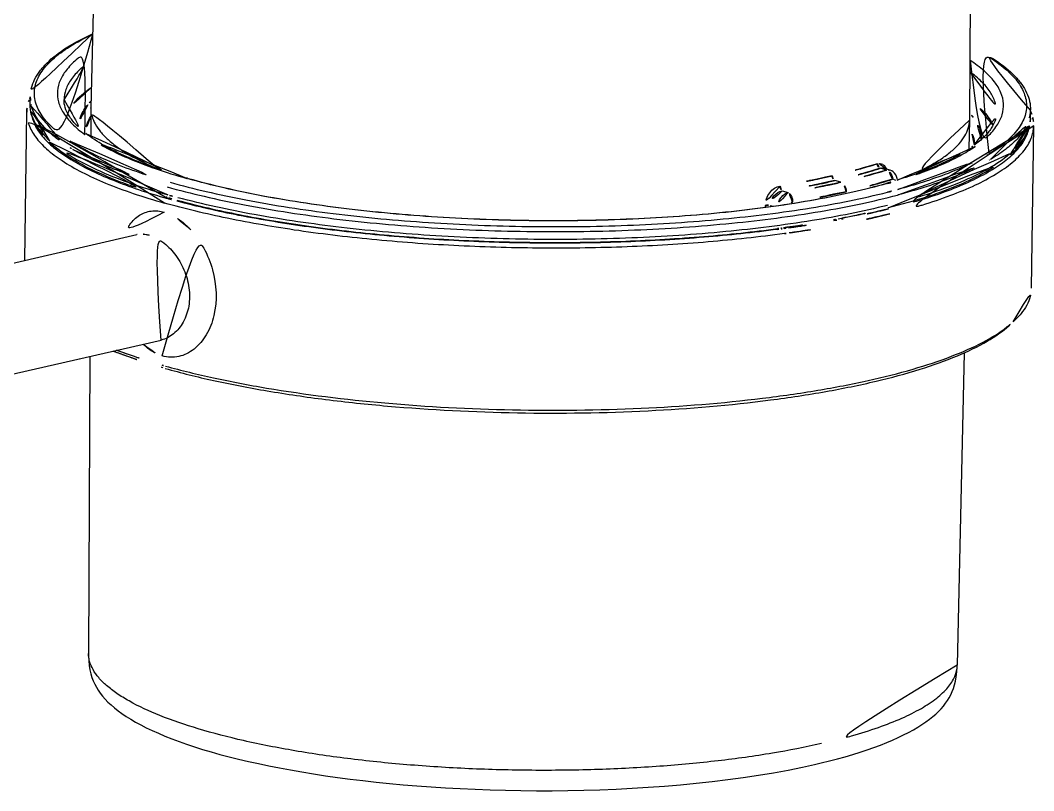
# Model space of a CAD drawing. Extents: x 16296675745 to 16296677481, y -37409619395 to -37409618123.
# Drawn here: x 16296675973.67 to 16296676011.16, y -37409618879.52 to -37409618851.03 of the extents above; entities that cross this region are included whole.
import ezdxf

# ---------------------------------------------------------------- set-up
doc = ezdxf.new("R2010")
doc.units = 0
doc.header["$LTSCALE"] = 10
doc.header["$MEASUREMENT"] = 0
doc.layers.get('0').update_dxf_attribs({"linetype": 'CONTINUOUS'})
doc.layers.add('02___PRT_ALL_AXES', color=7, linetype='CONTINUOUS')

msp = doc.modelspace()

# ---------------------------------------------------------------- linework, layer by layer
at = {"color": 7, "linetype": 'Continuous'}
for p, q in [((16296675976.743999, -37409618834.109993), (16296675976.28937, -37409618854.265663)), ((16296676008.876989, -37409618834.544128), (16296676008.78631, -37409618854.7052)), ((16296675976.28911, -37409618854.284866), (16296675976.28433, -37409618855.348457)), ((16296675976.28911, -37409618854.284866), (16296675976.28937, -37409618854.265663)), ((16296675973.83774, -37409618859.912437), (16296675973.9118, -37409618854.436462)), ((16296676008.786051, -37409618854.724411), (16296676008.76206, -37409618855.788361)), ((16296676008.78631, -37409618854.7052), (16296676008.786051, -37409618854.724411)), ((16296676011.077339, -37409618860.933289), (16296676011.1584, -37409618854.940247)), ((16296676005.70973, -37409618856.571373), (16296676005.493059, -37409618856.507317)), ((16296676005.59885, -37409618856.502792), (16296676005.596149, -37409618856.502022)), ((16296676005.83325, -37409618856.572304), (16296676005.59885, -37409618856.502792)), ((16296676004.022711, -37409618857.024544), (16296676003.808559, -37409618856.961243)), ((16296676006.117279, -37409618856.939423), (16296676006.108561, -37409618856.883209)), ((16296676001.860519, -37409618857.340553), (16296676002.0772, -37409618857.404587)), ((16296675979.15645, -37409618857.633919), (16296675979.114811, -37409618857.622147)), ((16296676006.115959, -37409618857.496529), (16296676006.140631, -37409618857.490013)), ((16296676001.22921, -37409618857.877831), (16296676001.228701, -37409618857.948189)), ((16296676001.417509, -37409618857.884781), (16296676001.41724, -37409618857.921623)), ((16296676001.417509, -37409618857.884781), (16296676001.50523, -37409618857.909218)), ((16296676003.929779, -37409618858.376404), (16296676003.986811, -37409618858.365562)), ((16296676003.986811, -37409618858.365562), (16296676004.05579, -37409618858.352333)), ((16296676001.92494, -37409618858.733856), (16296676001.91189, -37409618858.735672)), ((16296676002.16235, -37409618858.890007), (16296676002.11566, -37409618858.896606)), ((16296675973.184931, -37409618860.06218), (16296675977.98933, -37409618858.960136)), ((16296675977.99485, -37409618858.958908), (16296675977.988411, -37409618858.960358)), ((16296675972.673639, -37409618864.28334), (16296675978.883631, -37409618862.858887)), ((16296676008.59199, -37409618863.328217), (16296676008.331421, -37409618874.880074)), ((16296675976.247829, -37409618863.463493), (16296675976.198441, -37409618874.44545))]:
    msp.add_line(p, q, dxfattribs=at)
for points in [[(16296676006.108561, -37409618856.883209), (16296676006.086189, -37409618856.811272), (16296676006.053841, -37409618856.746017), (16296676006.012289, -37409618856.688713), (16296676005.964149, -37409618856.641861), (16296676005.910259, -37409618856.60498), (16296676005.85215, -37409618856.578468), (16296676005.83333, -37409618856.572327)], [(16296675976.198429, -37409618874.445923), (16296675976.198681, -37409618874.510849), (16296675976.20677, -37409618874.713158), (16296675976.225019, -37409618874.894676), (16296675976.252029, -37409618875.058052), (16296675976.2862, -37409618875.204468), (16296675976.326969, -37409618875.338692), (16296675976.37421, -37409618875.464157), (16296675976.42795, -37409618875.583069), (16296675976.488729, -37409618875.697777), (16296675976.55689, -37409618875.80938), (16296675976.633181, -37409618875.919197), (16296675976.7181, -37409618876.027809), (16296675976.81254, -37409618876.136047), (16296675976.916651, -37409618876.243767), (16296675977.03067, -37409618876.350952), (16296675977.15493, -37409618876.457687), (16296675977.28965, -37409618876.56395), (16296675977.43523, -37409618876.669853), (16296675977.59206, -37409618876.775459), (16296675977.760389, -37409618876.880737), (16296675977.94054, -37409618876.98568), (16296675978.1327, -37409618877.090179), (16296675978.33708, -37409618877.194183), (16296675978.55381, -37409618877.297546), (16296675978.78299, -37409618877.4002), (16296675979.024679, -37409618877.501968), (16296675979.27887, -37409618877.60273), (16296675979.54554, -37409618877.702332), (16296675979.824591, -37409618877.800621), (16296675980.115891, -37409618877.897453), (16296675980.419241, -37409618877.992653), (16296675980.73447, -37409618878.086067), (16296675981.061251, -37409618878.177559), (16296675981.399639, -37409618878.267036), (16296675981.749519, -37409618878.354408), (16296675982.11092, -37409618878.43959), (16296675982.483841, -37409618878.522507), (16296675982.868219, -37409618878.603058), (16296675983.26404, -37409618878.681137), (16296675983.671249, -37409618878.75666), (16296675984.089769, -37409618878.829483), (16296675984.519529, -37409618878.899513), (16296675984.960421, -37409618878.966614), (16296675985.41234, -37409618879.030647), (16296675985.875139, -37409618879.091507), (16296675986.348669, -37409618879.149063), (16296675986.832729, -37409618879.203117), (16296675987.327129, -37409618879.253571), (16296675987.831631, -37409618879.300247), (16296675988.34593, -37409618879.343002), (16296675988.86972, -37409618879.38166), (16296675989.40259, -37409618879.416054), (16296675989.944099, -37409618879.446007), (16296675990.49379, -37409618879.471367), (16296675991.051149, -37409618879.491943), (16296675991.61561, -37409618879.507584), (16296675992.18659, -37409618879.518066), (16296675992.763439, -37409618879.523277), (16296675993.34548, -37409618879.523018), (16296675993.931959, -37409618879.51712), (16296675994.52212, -37409618879.505417), (16296675995.115101, -37409618879.487747), (16296675995.710039, -37409618879.463966), (16296675996.306, -37409618879.433891), (16296675996.90201, -37409618879.397392), (16296675997.497009, -37409618879.354317), (16296675998.08993, -37409618879.304527), (16296675998.679621, -37409618879.247917), (16296675999.264891, -37409618879.184341), (16296675999.84449, -37409618879.113708), (16296676000.41713, -37409618879.035896), (16296676000.98148, -37409618878.950859), (16296676001.53615, -37409618878.858482), (16296676002.079729, -37409618878.758713), (16296676002.6108, -37409618878.651482), (16296676003.05349, -37409618878.553917)], [(16296676003.053471, -37409618878.553932), (16296676003.295771, -37409618878.497093), (16296676003.59951, -37409618878.422096), (16296676003.89612, -37409618878.344528), (16296676004.184759, -37409618878.264557), (16296676004.464849, -37409618878.182327), (16296676004.735849, -37409618878.097977), (16296676004.99729, -37409618878.011673), (16296676005.24876, -37409618877.923553), (16296676005.489889, -37409618877.833794), (16296676005.72039, -37409618877.742561), (16296676005.940029, -37409618877.650032), (16296676006.148649, -37409618877.556374), (16296676006.34614, -37409618877.461746), (16296676006.53249, -37409618877.36631), (16296676006.707689, -37409618877.270233), (16296676006.871861, -37409618877.17363), (16296676007.025141, -37409618877.076653), (16296676007.16773, -37409618876.979378), (16296676007.299879, -37409618876.881912), (16296676007.42193, -37409618876.784286), (16296676007.534121, -37409618876.686607), (16296676007.63711, -37409618876.588623), (16296676007.73138, -37409618876.490143), (16296676007.817511, -37409618876.390762), (16296676007.89596, -37409618876.290154), (16296676007.96731, -37409618876.187607), (16296676008.0319, -37409618876.082573), (16296676008.090321, -37409618875.973747), (16296676008.142771, -37409618875.860107), (16296676008.18968, -37409618875.739403), (16296676008.23102, -37409618875.609451), (16296676008.266569, -37409618875.46727), (16296676008.29583, -37409618875.308502), (16296676008.31728, -37409618875.132362), (16296676008.329741, -37409618874.936974), (16296676008.331421, -37409618874.880463)]]:
    msp.add_lwpolyline(points, dxfattribs=at)
for centre, radius, start, end in [((16296675975.29991, -37409618854.490067), 1.392614, 158.5826657, 164.9850376), ((16296675975.409479, -37409618854.532143), 1.509987, 155.4739137, 158.6146079), ((16296675975.37855, -37409618853.854507), 1.33587, 192.4117198, 196.2223534), ((16296675977.28297, -37409618852.688042), 3.763816, 227.8673215, 228.3187964), ((16296675978.994711, -37409618851.244926), 4.970886, 233.806711, 234.2989879), ((16296675979.317751, -37409618849.563316), 7.25591, 238.4687306, 239.3819589), ((16296676006.37361, -37409618852.157738), 4.349802, 305.0630161, 306.4516464), ((16296676006.10314, -37409618850.367409), 6.554178, 300.4003289, 301.357546), ((16296676006.049641, -37409618850.20723), 6.927781, 299.9752608, 300.4012099), ((16296675986.64418, -37409618832.827652), 24.998413, 254.1842408, 254.3245664), ((16296675986.551821, -37409618833.383797), 24.421551, 254.0337236, 254.1842408), ((16296676000.1991, -37409618837.601227), 20.224992, 285.8596673, 286.9781191), ((16296676000.190821, -37409618837.321259), 20.515017, 285.6713966, 286.7706949), ((16296675999.528339, -37409618832.757927), 25.406279, 284.1686624, 285.0648029), ((16296675986.229401, -37409618832.667381), 25.914275, 253.9585023, 254.1844511), ((16296675986.32349, -37409618831.975594), 26.509275, 254.1844511, 254.3872531), ((16296675986.610109, -37409618831.144852), 27.517765, 254.2841559, 254.9618139), ((16296675986.509741, -37409618831.674927), 26.945561, 254.1860422, 254.8782538), ((16296675986.68363, -37409618830.677101), 27.856782, 254.3925529, 255.0660486), ((16296675995.983391, -37409618815.930946), 43.18317, 277.8881238, 280.3718025), ((16296675996.28607, -37409618817.538399), 41.579395, 278.0247153, 280.365224), ((16296675997.01787, -37409618821.846481), 37.17808, 280.4447893, 280.7143651), ((16296675997.07073, -37409618821.898621), 37.149153, 280.3846656, 280.8450852), ((16296675997.29229, -37409618823.05957), 35.967253, 280.8464554, 281.0588108), ((16296675977.760189, -37409618860.819687), 3.013107, 42.6792707, 43.6447836), ((16296675995.320009, -37409618811.267403), 47.893637, 277.6382114, 277.7875408), ((16296675995.31691, -37409618810.966614), 48.222156, 277.5968387, 277.7419939), ((16296675995.39082, -37409618811.785431), 47.370788, 277.7875408, 277.909977), ((16296675995.391199, -37409618811.513321), 47.670426, 277.7419939, 277.8619889), ((16296675995.487671, -37409618812.210083), 46.967015, 277.8777684, 278.0817128), ((16296675995.45713, -37409618811.635139), 47.728221, 277.8052692, 278.0194601), ((16296675996.443081, -37409618818.184807), 41.10503, 277.9979314, 280.7298596), ((16296675986.22234, -37409618838.015404), 26.783666, 254.1846613, 254.463932), ((16296675986.066669, -37409618839.062576), 25.819991, 253.8707773, 254.1847665)]:
    msp.add_arc(centre, radius, start, end, dxfattribs=at)
for points, knots in [([(16296675976.342079, -37409618851.53373), (16296675976.00845, -37409618851.687363), (16296675975.41272, -37409618851.99884), (16296675974.765829, -37409618852.483704), (16296675974.39554, -37409618852.898888), (16296675974.199751, -37409618853.207382), (16296675974.07638, -37409618853.528), (16296675974.04611, -37409618853.749443), (16296675974.04464, -37409618853.858177)], [0, 0, 0, 0, 0.321421483, 0.58683402, 0.701559308, 0.80660149, 0.904835257, 1, 1, 1, 1]), ([(16296675976.34346, -37409618851.554398), (16296675976.05529, -37409618851.689484), (16296675975.53763, -37409618851.961983), (16296675974.967739, -37409618852.37265), (16296675974.62557, -37409618852.716476), (16296675974.43437, -37409618852.966316), (16296675974.29668, -37409618853.220543), (16296675974.213791, -37409618853.478668), (16296675974.18722, -37409618853.739487), (16296675974.228201, -37409618854.096657), (16296675974.39043, -37409618854.447922), (16296675974.63862, -37409618854.772217), (16296675974.98493, -37409618855.124489), (16296675975.298401, -37409618855.355728), (16296675975.52523, -37409618855.502708)], [0, 0, 0, 0, 0.173369583, 0.317999054, 0.380414141, 0.43701483, 0.488802766, 0.537140521, 0.583737039, 0.630515845, 0.731563345, 0.789181843, 0.852765043, 1, 1, 1, 1]), ([(16296676009.513769, -37409618855.964272), (16296676009.745001, -37409618855.823334), (16296676010.065331, -37409618855.600441), (16296676010.42186, -37409618855.257233), (16296676010.679291, -37409618854.9394), (16296676010.851311, -37409618854.592194), (16296676010.90197, -37409618854.235764), (16296676010.88232, -37409618853.973984), (16296676010.806179, -37409618853.713348), (16296676010.674971, -37409618853.455177), (16296676010.490061, -37409618853.199944), (16296676010.15634, -37409618852.846542), (16296676009.59622, -37409618852.420128), (16296676009.084789, -37409618852.133469), (16296676008.799641, -37409618851.990494)], [0, 0, 0, 0, 0.147244735, 0.210822056, 0.268429038, 0.36943141, 0.416184055, 0.462756938, 0.511076232, 0.562855721, 0.619455512, 0.681879837, 0.826556006, 1, 1, 1, 1]), ([(16296676011.04125, -37409618854.358589), (16296676011.042721, -37409618854.249763), (16296676011.018419, -37409618854.027367), (16296676010.90354, -37409618853.703217), (16296676010.715759, -37409618853.389259), (16296676010.356199, -37409618852.963783), (16296676009.72142, -37409618852.461273), (16296676009.13336, -37409618852.13353), (16296676008.803419, -37409618851.970833)], [0, 0, 0, 0, 0.095118773, 0.193317516, 0.298358445, 0.413085452, 0.67849927, 1, 1, 1, 1]), ([(16296675976.059349, -37409618855.256577), (16296675975.895241, -37409618855.136497), (16296675975.604589, -37409618854.895668), (16296675975.265699, -37409618854.490608), (16296675975.067659, -37409618854.070732), (16296675975.024969, -37409618853.63884), (16296675975.14393, -37409618853.213417), (16296675975.411249, -37409618852.806961), (16296675975.815929, -37409618852.417763), (16296675976.146749, -37409618852.188087), (16296675976.331381, -37409618852.074028)], [0, 0, 0, 0, 0.149674285, 0.276570838, 0.385887512, 0.486286623, 0.589026148, 0.70461115, 0.84026713, 1, 1, 1, 1]), ([(16296676008.80559, -37409618852.514542), (16296676008.98683, -37409618852.633499), (16296676009.310881, -37409618852.871933), (16296676009.7043, -37409618853.271744), (16296676009.9601, -37409618853.685059), (16296676010.0672, -37409618854.113297), (16296676010.012751, -37409618854.543587), (16296676009.803551, -37409618854.95771), (16296676009.454069, -37409618855.35321), (16296676009.157261, -37409618855.585999), (16296676008.990101, -37409618855.701538)], [0, 0, 0, 0, 0.159687479, 0.295313119, 0.410889117, 0.513637841, 0.614059909, 0.723401112, 0.850318605, 1, 1, 1, 1]), ([(16296675975.29323, -37409618853.971748), (16296675975.29496, -37409618853.84362), (16296675975.346479, -37409618853.573914), (16296675975.55617, -37409618853.191277), (16296675975.889191, -37409618852.823463), (16296675976.1677, -37409618852.605324), (16296675976.323709, -37409618852.497032)], [0, 0, 0, 0, 0.206303158, 0.432711824, 0.694255406, 1, 1, 1, 1]), ([(16296676008.797689, -37409618852.934723), (16296676008.951031, -37409618853.047287), (16296676009.22411, -37409618853.273071), (16296676009.547741, -37409618853.650169), (16296676009.74748, -37409618854.038742), (16296676009.791771, -37409618854.310066), (16296676009.790039, -37409618854.438347)], [0, 0, 0, 0, 0.305820805, 0.56738005, 0.79376135, 1, 1, 1, 1]), ([(16296675976.295851, -37409618853.521843), (16296675976.100439, -37409618853.658524), (16296675975.761431, -37409618853.933113), (16296675975.49548, -37409618854.285767), (16296675975.410009, -37409618854.461403)], [0, 0, 0, 0, 0.549735377, 1, 1, 1, 1]), ([(16296675974.044649, -37409618853.858177), (16296675974.044331, -37409618853.88179), (16296675974.04582, -37409618853.976913), (16296675974.058559, -37409618854.0718), (16296675974.0739, -37409618854.141632)], [0, 0, 0, 0, 0.248243207, 1, 1, 1, 1]), ([(16296675975.293209, -37409618853.971748), (16296675975.291901, -37409618854.069031), (16296675975.324499, -37409618854.280113), (16296675975.478571, -37409618854.593651), (16296675975.740101, -37409618854.91584), (16296675975.96694, -37409618855.114487), (16296675976.09651, -37409618855.2155)], [0, 0, 0, 0, 0.190860326, 0.410926416, 0.677713727, 1, 1, 1, 1]), ([(16296675976.28532, -37409618854.02282), (16296675976.275049, -37409618854.033707), (16296675976.235229, -37409618854.076683), (16296675976.19697, -37409618854.121094), (16296675976.169531, -37409618854.154999)], [0, 0, 0, 0, 0.255468698, 1, 1, 1, 1]), ([(16296675973.911819, -37409618854.436462), (16296675973.91217, -37409618854.410789), (16296675973.91683, -37409618854.30732), (16296675973.934731, -37409618854.204514), (16296675973.95484, -37409618854.12928)], [0, 0, 0, 0, 0.247954512, 1, 1, 1, 1]), ([(16296675974.04071, -37409618854.148163), (16296675974.03908, -37409618854.268593), (16296675974.06949, -37409618854.5159), (16296675974.21096, -37409618854.873909), (16296675974.440411, -37409618855.218513), (16296675974.63719, -37409618855.428017), (16296675974.746651, -37409618855.531143)], [0, 0, 0, 0, 0.226358384, 0.461960509, 0.717342057, 1, 1, 1, 1]), ([(16296675974.75802, -37409618855.479263), (16296675974.645281, -37409618855.377281), (16296675974.44429, -37409618855.172234), (16296675974.21105, -37409618854.836807), (16296675974.069481, -37409618854.494942), (16296675974.039209, -37409618854.260712), (16296675974.04073, -37409618854.14817)], [0, 0, 0, 0, 0.293091062, 0.551330739, 0.782997739, 1, 1, 1, 1]), ([(16296675974.095869, -37409618854.227699), (16296675974.18008, -37409618854.517433), (16296675974.472269, -37409618854.939377), (16296675975.001341, -37409618855.405647), (16296675975.33806, -37409618855.634338), (16296675975.52317, -37409618855.747932)], [0, 0, 0, 0, 0.426791088, 0.692778178, 1, 1, 1, 1]), ([(16296675976.169531, -37409618854.154999), (16296675976.06806, -37409618854.280403), (16296675975.90097, -37409618854.54071), (16296675975.83214, -37409618854.845818), (16296675975.829519, -37409618854.988953)], [0, 0, 0, 0, 0.529811318, 1, 1, 1, 1]), ([(16296675978.773331, -37409618856.530907), (16296675978.405979, -37409618856.376404), (16296675977.890779, -37409618856.131264), (16296675977.283819, -37409618855.74469), (16296675976.92728, -37409618855.463882), (16296675976.64609, -37409618855.17733), (16296675976.44175, -37409618854.885063), (16296675976.316759, -37409618854.587273), (16296675976.288691, -37409618854.38308), (16296675976.289129, -37409618854.284866)], [0, 0, 0, 0, 0.340178765, 0.485052786, 0.61355504, 0.726752619, 0.826582977, 0.916163976, 1, 1, 1, 1]), ([(16296676009.655029, -37409618854.913689), (16296676009.5732, -37409618854.737083), (16296676009.316179, -37409618854.380379), (16296676008.985609, -37409618854.098541), (16296676008.79467, -37409618853.957558)], [0, 0, 0, 0, 0.450567515, 1, 1, 1, 1]), ([(16296676011.005489, -37409618854.636459), (16296676011.011101, -37409618854.613487), (16296676011.03083, -37409618854.522087), (16296676011.040291, -37409618854.428436), (16296676011.041229, -37409618854.358589)], [0, 0, 0, 0, 0.252852126, 1, 1, 1, 1]), ([(16296676011.042931, -37409618854.392181), (16296676011.0513, -37409618854.411423), (16296676011.082541, -37409618854.487343), (16296676011.107559, -37409618854.565872), (16296676011.122049, -37409618854.625237)], [0, 0, 0, 0, 0.255581105, 1, 1, 1, 1]), ([(16296675979.00387, -37409618857.792137), (16296675978.616369, -37409618857.682381), (16296675977.88345, -37409618857.456787), (16296675976.861759, -37409618857.07766), (16296675975.98003, -37409618856.677589), (16296675975.245399, -37409618856.259979), (16296675974.662849, -37409618855.827583), (16296675974.236059, -37409618855.380966), (16296675973.970131, -37409618854.917801), (16296675973.909731, -37409618854.589912), (16296675973.911819, -37409618854.436462)], [0, 0, 0, 0, 0.18845808, 0.358641709, 0.50960331, 0.64105093, 0.753346922, 0.847961026, 0.928190719, 1, 1, 1, 1]), ([(16296675979.114811, -37409618857.622147), (16296675978.755039, -37409618857.520248), (16296675978.071739, -37409618857.310966), (16296675977.113501, -37409618856.961731), (16296675976.27541, -37409618856.593933), (16296675975.56361, -37409618856.210388), (16296675974.98254, -37409618855.813698), (16296675974.5357, -37409618855.40493), (16296675974.22599, -37409618854.984413), (16296675974.11157, -37409618854.680672), (16296675974.08449, -37409618854.534592)], [0, 0, 0, 0, 0.183314317, 0.350188203, 0.499733301, 0.631628374, 0.746034314, 0.843835482, 0.927165358, 1, 1, 1, 1]), ([(16296675976.278681, -37409618854.59758), (16296675976.219879, -37409618854.691803), (16296675976.12418, -37409618854.885788), (16296675976.08227, -37409618855.098961), (16296675976.077299, -37409618855.201874)], [0, 0, 0, 0, 0.518795285, 1, 1, 1, 1]), ([(16296676008.786039, -37409618854.724411), (16296676008.783819, -37409618854.823547), (16296676008.749571, -37409618855.029007), (16296676008.614, -37409618855.326134), (16296676008.3978, -37409618855.615356), (16296676008.10354, -37409618855.896568), (16296676007.732809, -37409618856.169853), (16296676007.104019, -37409618856.542801), (16296676006.57292, -37409618856.775322), (16296676006.19482, -37409618856.920677)], [0, 0, 0, 0, 0.083450766, 0.172722747, 0.272365725, 0.385510882, 0.514071518, 0.659122395, 1, 1, 1, 1]), ([(16296676008.922779, -37409618854.615898), (16296676008.912951, -37409618854.60276), (16296676008.871969, -37409618854.549339), (16296676008.828529, -37409618854.497833), (16296676008.794559, -37409618854.459923)], [0, 0, 0, 0, 0.243855234, 1, 1, 1, 1]), ([(16296676008.958019, -37409618855.65654), (16296676009.089569, -37409618855.559334), (16296676009.32037, -37409618855.367241), (16296676009.589121, -37409618855.053223), (16296676009.75071, -37409618854.744812), (16296676009.78875, -37409618854.535362), (16296676009.79006, -37409618854.438347)], [0, 0, 0, 0, 0.322048356, 0.588844673, 0.808948349, 1, 1, 1, 1]), ([(16296676009.22645, -37409618855.439049), (16296676009.22748, -37409618855.299332), (16296676009.16967, -37409618855.000687), (16296676009.01671, -37409618854.741386), (16296676008.922779, -37409618854.615898)], [0, 0, 0, 0, 0.471285953, 1, 1, 1, 1]), ([(16296676009.55546, -37409618856.182457), (16296676009.747841, -37409618856.06958), (16296676010.096161, -37409618855.842216), (16296676010.534941, -37409618855.460327), (16296676010.846821, -37409618855.064453), (16296676010.97127, -37409618854.776443), (16296676011.005489, -37409618854.636459)], [0, 0, 0, 0, 0.308368064, 0.573512026, 0.800785809, 1, 1, 1, 1]), ([(16296676010.293171, -37409618856.012871), (16296676010.40555, -37409618855.912689), (16296676010.608219, -37409618855.708511), (16296676010.847231, -37409618855.370003), (16296676010.998541, -37409618855.015701), (16296676011.0357, -37409618854.769096), (16296676011.037331, -37409618854.648567)], [0, 0, 0, 0, 0.282714372, 0.538054363, 0.773647088, 1, 1, 1, 1]), ([(16296676011.03731, -37409618854.648567), (16296676011.036989, -37409618854.672203), (16296676011.03294, -37409618854.767326), (16296676011.017611, -37409618854.861938), (16296676011.000351, -37409618854.931381)], [0, 0, 0, 0, 0.248239902, 1, 1, 1, 1]), ([(16296676011.122049, -37409618854.625237), (16296676011.12842, -37409618854.651314), (16296676011.15044, -37409618854.754883), (16296676011.159451, -37409618854.861237), (16296676011.158381, -37409618854.940247)], [0, 0, 0, 0, 0.253579957, 1, 1, 1, 1]), ([(16296676010.987591, -37409618855.011742), (16296676010.95883, -37409618855.159126), (16296676010.838949, -37409618855.46489), (16296676010.5166, -37409618855.883904), (16296676010.053301, -37409618856.286743), (16296676009.45208, -37409618856.673393), (16296676008.716551, -37409618857.042717), (16296676007.85158, -37409618857.392273), (16296676006.863529, -37409618857.719261), (16296676006.15984, -37409618857.911758), (16296676005.789379, -37409618858.0047)], [0, 0, 0, 0, 0.072360936, 0.155166597, 0.252573562, 0.366796248, 0.498768771, 0.648617806, 0.815955243, 1, 1, 1, 1]), ([(16296676011.158381, -37409618854.940247), (16296676011.15626, -37409618855.095978), (16296676011.084881, -37409618855.42746), (16296676010.79817, -37409618855.889557), (16296676010.347019, -37409618856.330017), (16296676009.73634, -37409618856.751472), (16296676008.96998, -37409618857.15329), (16296676008.05344, -37409618857.532753), (16296676006.994249, -37409618857.886597), (16296676006.236059, -37409618858.093117), (16296676005.83548, -37409618858.192657)], [0, 0, 0, 0, 0.071250192, 0.151078054, 0.245500224, 0.357801246, 0.489424441, 0.640677995, 0.811162818, 1, 1, 1, 1]), ([(16296676008.97283, -37409618855.640083), (16296676008.970011, -37409618855.53685), (16296676008.93235, -37409618855.322189), (16296676008.840521, -37409618855.12561), (16296676008.783581, -37409618855.029747)], [0, 0, 0, 0, 0.48086021, 1, 1, 1, 1]), ([(16296676011.000351, -37409618854.931381), (16296676010.953251, -37409618855.120827), (16296676010.80994, -37409618855.402878), (16296676010.53331, -37409618855.734253), (16296676010.359921, -37409618855.895981), (16296676010.265039, -37409618855.976158)], [0, 0, 0, 0, 0.452388358, 0.71213817, 1, 1, 1, 1]), ([(16296675974.746651, -37409618855.531143), (16296675974.970461, -37409618855.741966), (16296675975.519979, -37409618856.145264), (16296675976.502541, -37409618856.665947), (16296675977.70709, -37409618857.153831), (16296675978.59247, -37409618857.435753), (16296675979.068411, -37409618857.572601)], [0, 0, 0, 0, 0.191541047, 0.421628605, 0.691498941, 1, 1, 1, 1]), ([(16296675975.52523, -37409618855.502708), (16296675975.755739, -37409618855.652077), (16296675976.270639, -37409618855.941093), (16296675977.131109, -37409618856.328499), (16296675978.12521, -37409618856.695877), (16296675978.837311, -37409618856.914803), (16296675979.21347, -37409618857.021347)], [0, 0, 0, 0, 0.205936479, 0.441724259, 0.706885682, 1, 1, 1, 1]), ([(16296675976.09651, -37409618855.2155), (16296675976.305099, -37409618855.378113), (16296675976.79677, -37409618855.693916), (16296675977.651751, -37409618856.112923), (16296675978.68187, -37409618856.51284), (16296675979.432739, -37409618856.748413), (16296675979.834129, -37409618856.863251)], [0, 0, 0, 0, 0.193270715, 0.425289484, 0.694905358, 1, 1, 1, 1]), ([(16296675979.830999, -37409618856.879707), (16296675979.44034, -37409618856.769043), (16296675978.70504, -37409618856.541451), (16296675977.68713, -37409618856.155853), (16296675976.82291, -37409618855.748207), (16296675976.315559, -37409618855.440933), (16296675976.09392, -37409618855.281647)], [0, 0, 0, 0, 0.298438347, 0.565422012, 0.79939082, 1, 1, 1, 1]), ([(16296675979.09861, -37409618857.481331), (16296675978.62492, -37409618857.347153), (16296675977.74291, -37409618857.070877), (16296675976.54126, -37409618856.594658), (16296675975.559401, -37409618856.089523), (16296675975.00696, -37409618855.70108), (16296675974.780069, -37409618855.499062)], [0, 0, 0, 0, 0.308723669, 0.579144632, 0.80949916, 1, 1, 1, 1]), ([(16296675975.62224, -37409618855.80764), (16296675975.849251, -37409618855.942009), (16296675976.346821, -37409618856.202766), (16296675977.496559, -37409618856.69828), (16296675978.43832, -37409618857.003197), (16296675979.10253, -37409618857.191353)], [0, 0, 0, 0, 0.210823527, 0.448271725, 1, 1, 1, 1]), ([(16296676006.104919, -37409618856.944748), (16296676006.39127, -37409618856.857231), (16296676006.93136, -37409618856.678261), (16296676007.68125, -37409618856.379532), (16296676008.32342, -37409618856.067574), (16296676008.703831, -37409618855.83654), (16296676008.872471, -37409618855.71814)], [0, 0, 0, 0, 0.295676567, 0.561551203, 0.796521901, 1, 1, 1, 1]), ([(16296676008.990101, -37409618855.701538), (16296676008.811029, -37409618855.825317), (16296676008.41058, -37409618856.06514), (16296676007.739161, -37409618856.387154), (16296676006.962379, -37409618856.692627), (16296676006.404989, -37409618856.87487), (16296676006.110241, -37409618856.963722)], [0, 0, 0, 0, 0.206973198, 0.44274448, 0.707313349, 1, 1, 1, 1]), ([(16296676005.778709, -37409618857.971581), (16296676006.274349, -37409618857.846397), (16296676007.196791, -37409618857.585426), (16296676008.454109, -37409618857.122887), (16296676009.48126, -37409618856.619713), (16296676010.05794, -37409618856.222603), (16296676010.293171, -37409618856.012871)], [0, 0, 0, 0, 0.309270641, 0.5794907, 0.809340996, 1, 1, 1, 1]), ([(16296676006.13168, -37409618857.291061), (16296676006.759951, -37409618857.121841), (16296676007.650511, -37409618856.845291), (16296676008.7369, -37409618856.388268), (16296676009.206079, -37409618856.145866), (16296676009.419809, -37409618856.020447)], [0, 0, 0, 0, 0.552402251, 0.789610128, 1, 1, 1, 1]), ([(16296676010.265039, -37409618855.976158), (16296676010.027281, -37409618856.177078), (16296676009.448521, -37409618856.559502), (16296676008.423, -37409618857.047623), (16296676007.16898, -37409618857.499107), (16296676006.25, -37409618857.754829), (16296676005.756571, -37409618857.877563)], [0, 0, 0, 0, 0.189538503, 0.419638719, 0.690409752, 1, 1, 1, 1]), ([(16296676005.377581, -37409618856.338783), (16296676005.24786, -37409618856.379898), (16296676004.696341, -37409618856.547394), (16296676004.13747, -37409618856.690163), (16296676003.708349, -37409618856.788582)], [0, 0, 0, 0, 0.236113298, 1, 1, 1, 1]), ([(16296676005.493059, -37409618856.507317), (16296676005.36215, -37409618856.548813), (16296676004.80559, -37409618856.717842), (16296676004.24161, -37409618856.861908), (16296676003.808559, -37409618856.961243)], [0, 0, 0, 0, 0.236112026, 1, 1, 1, 1]), ([(16296676005.70973, -37409618856.571373), (16296676005.578409, -37409618856.612717), (16296676005.020889, -37409618856.78112), (16296676004.456141, -37409618856.925133), (16296676004.022711, -37409618857.024544)], [0, 0, 0, 0, 0.23641076, 1, 1, 1, 1]), ([(16296676005.377581, -37409618856.338783), (16296676005.37734, -37409618856.37664), (16296676005.39851, -37409618856.449677), (16296676005.459961, -37409618856.499962), (16296676005.493059, -37409618856.507317)], [0, 0, 0, 0, 0.52760113, 1, 1, 1, 1]), ([(16296676005.711611, -37409618856.535683), (16296676005.696251, -37409618856.497757), (16296676005.65966, -37409618856.429527), (16296676005.57843, -37409618856.352898), (16296676005.47834, -37409618856.319237), (16296676005.40999, -37409618856.328506), (16296676005.377581, -37409618856.338783)], [0, 0, 0, 0, 0.286052475, 0.533850551, 0.762365045, 1, 1, 1, 1]), ([(16296676005.596149, -37409618856.502022), (16296676005.588039, -37409618856.499771), (16296676005.55381, -37409618856.49321), (16296676005.517891, -37409618856.498619), (16296676005.493059, -37409618856.507317)], [0, 0, 0, 0, 0.242201202, 1, 1, 1, 1]), ([(16296676005.833241, -37409618856.572304), (16296676005.823481, -37409618856.569397), (16296676005.782909, -37409618856.560387), (16296676005.740021, -37409618856.56353), (16296676005.70973, -37409618856.571373)], [0, 0, 0, 0, 0.245494811, 1, 1, 1, 1]), ([(16296676005.94013, -37409618856.91114), (16296676005.94116, -37409618856.83503), (16296676005.899349, -37409618856.687981), (16296676005.77622, -37409618856.58622), (16296676005.70973, -37409618856.571373)], [0, 0, 0, 0, 0.527725661, 1, 1, 1, 1]), ([(16296676006.140631, -37409618857.490013), (16296676006.78363, -37409618857.319717), (16296676007.69552, -37409618857.041054), (16296676008.80934, -37409618856.579941), (16296676009.29118, -37409618856.335114), (16296676009.510941, -37409618856.208359)], [0, 0, 0, 0, 0.55211833, 0.789419459, 1, 1, 1, 1]), ([(16296675979.21347, -37409618857.021347), (16296675979.657009, -37409618857.147003), (16296675980.586769, -37409618857.384262), (16296675982.591961, -37409618857.806313), (16296675985.331129, -37409618858.223633), (16296675988.815941, -37409618858.546013), (16296675992.45141, -37409618858.689247), (16296675996.090481, -37409618858.647346), (16296675999.586519, -37409618858.422401), (16296676002.798349, -37409618858.024361), (16296676004.815189, -37409618857.626694), (16296676005.747219, -37409618857.391327)], [0, 0, 0, 0, 0.051681368, 0.107528254, 0.229676277, 0.362052249, 0.499693215, 0.637376647, 0.769878197, 0.892230764, 1, 1, 1, 1]), ([(16296676005.73234, -37409618857.073662), (16296676005.31415, -37409618857.191093), (16296676004.4328, -37409618857.410713), (16296676002.515909, -37409618857.794273), (16296675999.872129, -37409618858.157143), (16296675996.487009, -37409618858.408707), (16296675992.933519, -37409618858.47699), (16296675989.36338, -37409618858.358856), (16296675985.929041, -37409618858.05941), (16296675983.22513, -37409618857.659668), (16296675981.24511, -37409618857.250397), (16296675980.32744, -37409618857.019096), (16296675979.889919, -37409618856.896317)], [0, 0, 0, 0, 0.049972083, 0.104439136, 0.224843577, 0.35668424, 0.494758875, 0.63353527, 0.767444839, 0.891172326, 0.947720651, 1, 1, 1, 1]), ([(16296675979.89587, -37409618856.880829), (16296675980.3307, -37409618857.003998), (16296675981.24419, -37409618857.236168), (16296675983.219521, -37409618857.6474), (16296675985.923149, -37409618858.049301), (16296675989.361361, -37409618858.350403), (16296675992.93824, -37409618858.468933), (16296675996.4979, -37409618858.399696), (16296675999.88513, -37409618858.145943), (16296676002.526369, -37409618857.780533), (16296676004.43602, -37409618857.394737), (16296676005.311609, -37409618857.174156), (16296676005.72625, -37409618857.056328)], [0, 0, 0, 0, 0.052012195, 0.108420625, 0.232152518, 0.366305288, 0.505428728, 0.643829026, 0.77584734, 0.896141832, 0.950392128, 1, 1, 1, 1]), ([(16296676003.708349, -37409618856.788582), (16296676003.555389, -37409618856.823669), (16296676002.915079, -37409618856.964523), (16296676002.270069, -37409618857.083702), (16296676001.77799, -37409618857.164452)], [0, 0, 0, 0, 0.239370711, 1, 1, 1, 1]), ([(16296676003.808559, -37409618856.961243), (16296676003.6542, -37409618856.996651), (16296676003.00802, -37409618857.138786), (16296676002.357109, -37409618857.259064), (16296676001.860519, -37409618857.340553)], [0, 0, 0, 0, 0.239369974, 1, 1, 1, 1]), ([(16296676004.022711, -37409618857.024544), (16296676003.86842, -37409618857.059937), (16296676003.22303, -37409618857.202019), (16296676002.573, -37409618857.32267), (16296676002.0772, -37409618857.404587)], [0, 0, 0, 0, 0.239546762, 1, 1, 1, 1]), ([(16296676003.708349, -37409618856.788582), (16296676003.70821, -37409618856.807739), (16296676003.716419, -37409618856.874763), (16296676003.761141, -37409618856.947227), (16296676003.808559, -37409618856.961243)], [0, 0, 0, 0, 0.279236406, 1, 1, 1, 1]), ([(16296676004.223101, -37409618857.372398), (16296676004.223619, -37409618857.333847), (16296676004.207939, -37409618857.198936), (16296676004.118099, -37409618857.052742), (16296676004.022711, -37409618857.024544)], [0, 0, 0, 0, 0.279281513, 1, 1, 1, 1]), ([(16296676005.94013, -37409618856.91114), (16296676005.806471, -37409618856.953239), (16296676005.23904, -37409618857.124641), (16296676004.664249, -37409618857.27121), (16296676004.223101, -37409618857.372398)], [0, 0, 0, 0, 0.236408238, 1, 1, 1, 1]), ([(16296676006.041, -37409618856.961357), (16296676006.03417, -37409618856.947701), (16296676006.0173, -37409618856.923561), (16296676005.990271, -37409618856.910294), (16296676005.977209, -37409618856.908127)], [0, 0, 0, 0, 0.53590064, 1, 1, 1, 1]), ([(16296675979.10253, -37409618857.191353), (16296675979.55566, -37409618857.319702), (16296675980.506001, -37409618857.561867), (16296675982.556801, -37409618857.991837), (16296675985.35924, -37409618858.415031), (16296675988.92341, -37409618858.738289), (16296675992.63752, -37409618858.876053), (16296675996.34763, -37409618858.822487), (16296675999.89999, -37409618858.580002), (16296676002.68878, -37409618858.220009), (16296676004.72521, -37409618857.835907), (16296676005.667219, -37409618857.614883), (16296676006.115959, -37409618857.496529)], [0, 0, 0, 0, 0.051848024, 0.107919555, 0.230631167, 0.363604911, 0.501724499, 0.639613596, 0.7719077, 0.893527828, 0.948909211, 1, 1, 1, 1]), ([(16296676001.77799, -37409618857.164452), (16296676001.70512, -37409618857.176422), (16296676001.55789, -37409618857.237213), (16296676001.381269, -37409618857.403748), (16296676001.26075, -37409618857.625412), (16296676001.229811, -37409618857.794144), (16296676001.22921, -37409618857.877831)], [0, 0, 0, 0, 0.229187135, 0.478866124, 0.740257972, 1, 1, 1, 1]), ([(16296676001.860519, -37409618857.340553), (16296676001.74221, -37409618857.357964), (16296676001.51207, -37409618857.50425), (16296676001.41818, -37409618857.75631), (16296676001.417509, -37409618857.884781)], [0, 0, 0, 0, 0.482083758, 1, 1, 1, 1]), ([(16296676002.0772, -37409618857.404587), (16296676001.980009, -37409618857.424332), (16296676001.84223, -37409618857.527603), (16296676001.73521, -37409618857.712891), (16296676001.7036, -37409618857.825027), (16296676001.69557, -37409618857.882317)], [0, 0, 0, 0, 0.463837573, 0.729424491, 1, 1, 1, 1]), ([(16296676001.77799, -37409618857.164452), (16296676001.77767, -37409618857.202217), (16296676001.790409, -37409618857.268593), (16296676001.833281, -37409618857.329712), (16296676001.860519, -37409618857.340561)], [0, 0, 0, 0, 0.563009759, 1, 1, 1, 1]), ([(16296676002.242941, -37409618857.759201), (16296676002.24346, -37409618857.720589), (16296676002.23564, -37409618857.643867), (16296676002.20178, -37409618857.538544), (16296676002.150579, -37409618857.454063), (16296676002.102091, -37409618857.414459), (16296676002.0772, -37409618857.404602)], [0, 0, 0, 0, 0.282872196, 0.559837489, 0.803857811, 1, 1, 1, 1]), ([(16296676004.223101, -37409618857.372398), (16296676004.066059, -37409618857.408417), (16296676003.40918, -37409618857.553032), (16296676002.74757, -37409618857.675827), (16296676002.242941, -37409618857.759201)], [0, 0, 0, 0, 0.239545273, 1, 1, 1, 1]), ([(16296676001.938919, -37409618858.921181), (16296676001.002951, -37409618859.049477), (16296675999.065741, -37409618859.257919), (16296675996.08819, -37409618859.434372), (16296675993.01119, -37409618859.481079), (16296675989.92087, -37409618859.396584), (16296675986.903589, -37409618859.183327), (16296675984.043501, -37409618858.847603), (16296675981.420361, -37409618858.399353), (16296675979.77183, -37409618858.009689), (16296675979.00387, -37409618857.792137)], [0, 0, 0, 0, 0.122725913, 0.252972853, 0.387361438, 0.522370154, 0.654456308, 0.78017872, 0.896311742, 1, 1, 1, 1]), ([(16296676001.69199, -37409618858.765511), (16296676000.786301, -37409618858.886307), (16296675998.914909, -37409618859.083054), (16296675996.041451, -37409618859.250648), (16296675993.075411, -37409618859.296638), (16296675990.095169, -37409618859.219658), (16296675987.179319, -37409618859.021797), (16296675984.404671, -37409618858.708527), (16296675981.8442, -37409618858.288628), (16296675980.227751, -37409618857.923752), (16296675979.470301, -37409618857.72023)], [0, 0, 0, 0, 0.12256752, 0.252291363, 0.385994077, 0.520369759, 0.652090458, 0.777915847, 0.894790331, 1, 1, 1, 1]), ([(16296675979.48045, -37409618857.687477), (16296675980.236879, -37409618857.891968), (16296675981.85146, -37409618858.258377), (16296675984.40946, -37409618858.679832), (16296675987.181971, -37409618858.994148), (16296675990.096081, -37409618859.192589), (16296675993.074829, -37409618859.269707), (16296675996.03932, -37409618859.223412), (16296675998.910971, -37409618859.055031), (16296676000.780991, -37409618858.857437), (16296676001.68589, -37409618858.736076)], [0, 0, 0, 0, 0.105181965, 0.222029904, 0.347847321, 0.479582951, 0.613985217, 0.747712313, 0.877445174, 1, 1, 1, 1]), ([(16296676005.756571, -37409618857.877563), (16296676004.835171, -37409618858.106743), (16296676002.846519, -37409618858.495537), (16296675999.683981, -37409618858.887993), (16296675996.246559, -37409618859.114029), (16296675992.66655, -37409618859.164162), (16296675989.081551, -37409618859.036034), (16296675985.629419, -37409618858.734894), (16296675982.44294, -37409618858.27314), (16296675980.436581, -37409618857.841537), (16296675979.504761, -37409618857.592972)], [0, 0, 0, 0, 0.107644964, 0.22941246, 0.361096688, 0.497995654, 0.635160553, 0.767629851, 0.890662677, 1, 1, 1, 1]), ([(16296676002.242941, -37409618857.759201), (16296676002.233681, -37409618857.760742), (16296676002.195299, -37409618857.770782), (16296676002.161131, -37409618857.794327), (16296676002.140209, -37409618857.816017)], [0, 0, 0, 0, 0.237441819, 1, 1, 1, 1]), ([(16296675978.9993, -37409618858.130463), (16296675978.842991, -37409618858.086243), (16296675978.596371, -37409618858.059799), (16296675978.286711, -37409618858.134117), (16296675978.00132, -37409618858.275757), (16296675977.695431, -37409618858.585258), (16296675977.541771, -37409618858.901413), (16296675977.478519, -37409618859.074966)], [0, 0, 0, 0, 0.244972521, 0.360855008, 0.476725483, 0.721430046, 1, 1, 1, 1]), ([(16296676001.22921, -37409618857.877831), (16296676001.26161, -37409618857.872932), (16296676001.3249, -37409618857.870789), (16296676001.388229, -37409618857.876984), (16296676001.417509, -37409618857.884781)], [0, 0, 0, 0, 0.519681446, 1, 1, 1, 1]), ([(16296676004.05579, -37409618858.352333), (16296676004.205641, -37409618858.323433), (16296676004.78248, -37409618858.208359), (16296676005.35638, -37409618858.078239), (16296676005.778709, -37409618857.971581)], [0, 0, 0, 0, 0.259462461, 1, 1, 1, 1]), ([(16296676005.789379, -37409618858.0047), (16296676005.66186, -37409618858.03669), (16296676005.13167, -37409618858.16555), (16296676004.597891, -37409618858.279488), (16296676004.191429, -37409618858.358932)], [0, 0, 0, 0, 0.240951678, 1, 1, 1, 1]), ([(16296675979.940571, -37409618858.740097), (16296675979.8696, -37409618858.665688), (16296675979.596979, -37409618858.407631), (16296675979.262199, -37409618858.205017), (16296675978.9993, -37409618858.130463)], [0, 0, 0, 0, 0.273406357, 1, 1, 1, 1]), ([(16296676005.83548, -37409618858.192657), (16296676005.697001, -37409618858.227074), (16296676005.11994, -37409618858.365669), (16296676004.53878, -37409618858.487007), (16296676004.09594, -37409618858.571159)], [0, 0, 0, 0, 0.240438831, 1, 1, 1, 1]), ([(16296675978.444611, -37409618858.980423), (16296675978.406031, -37409618858.96949), (16296675978.259001, -37409618858.935677), (16296675978.103041, -37409618858.935112), (16296675977.99478, -37409618858.958931)], [0, 0, 0, 0, 0.265607346, 1, 1, 1, 1]), ([(16296675978.882999, -37409618862.859039), (16296675979.049589, -37409618862.820709), (16296675979.38199, -37409618862.647377), (16296675979.743191, -37409618862.191467), (16296675979.942129, -37409618861.589943), (16296675979.94508, -37409618860.915337), (16296675979.75621, -37409618860.249657), (16296675979.4126, -37409618859.666107), (16296675978.97213, -37409618859.221771), (16296675978.619221, -37409618859.029892), (16296675978.444611, -37409618858.980423)], [0, 0, 0, 0, 0.103962311, 0.218933665, 0.345808734, 0.482200075, 0.623158579, 0.761678126, 0.889627538, 1, 1, 1, 1]), ([(16296675978.927389, -37409618863.446869), (16296675979.02626, -37409618863.474854), (16296675979.230539, -37409618863.507423), (16296675979.540091, -37409618863.478203), (16296675979.83744, -37409618863.372589), (16296675980.212669, -37409618863.132797), (16296675980.600439, -37409618862.66185), (16296675980.97793, -37409618861.668907), (16296675980.918539, -37409618860.505852), (16296675980.493429, -37409618859.453201), (16296675980.163601, -37409618858.981323), (16296675979.975309, -37409618858.777138)], [0, 0, 0, 0, 0.050541985, 0.100549093, 0.151400288, 0.20426042, 0.317990362, 0.443962182, 0.720404466, 0.863380262, 1, 1, 1, 1]), ([(16296676010.396021, -37409618862.185677), (16296676010.50083, -37409618862.090591), (16296676010.688271, -37409618861.898621), (16296676010.907089, -37409618861.584122), (16296676011.042919, -37409618861.261978), (16296676011.075859, -37409618861.040497), (16296676011.07732, -37409618860.933289)], [0, 0, 0, 0, 0.289881401, 0.547362523, 0.780371432, 1, 1, 1, 1]), ([(16296676010.16964, -37409618862.375237), (16296676010.189631, -37409618862.359711), (16296676010.26684, -37409618862.298653), (16296676010.34186, -37409618862.234802), (16296676010.396021, -37409618862.185677)], [0, 0, 0, 0, 0.257185086, 1, 1, 1, 1]), ([(16296675979.029831, -37409618863.905182), (16296675979.620871, -37409618864.072609), (16296675980.874439, -37409618864.381523), (16296675982.856489, -37409618864.760971), (16296675985.004829, -37409618865.073753), (16296675988.08749, -37409618865.398949), (16296675992.06955, -37409618865.601273), (16296675996.80311, -37409618865.530327), (16296676000.610821, -37409618865.209351), (16296676003.41688, -37409618864.786812), (16296676005.266199, -37409618864.41256), (16296676006.894501, -37409618863.978462), (16296676008.27562, -37409618863.491997), (16296676009.38743, -37409618862.962372), (16296676010.00421, -37409618862.541122), (16296676010.249331, -37409618862.318764)], [0, 0, 0, 0, 0.057784426, 0.121361268, 0.189766258, 0.261938271, 0.41288678, 0.564495404, 0.70696909, 0.771928291, 0.831341404, 0.884362247, 0.930333994, 0.968868033, 1, 1, 1, 1]), ([(16296675979.04847, -37409618863.82045), (16296675979.63438, -37409618863.983353), (16296675980.874001, -37409618864.284431), (16296675983.57114, -37409618864.795708), (16296675987.261021, -37409618865.245468), (16296675991.891171, -37409618865.489319), (16296675996.557911, -37409618865.434151), (16296676000.325899, -37409618865.136391), (16296676003.121281, -37409618864.739021), (16296676004.981779, -37409618864.383904), (16296676006.63641, -37409618863.969688), (16296676008.059441, -37409618863.503326), (16296676009.22871, -37409618862.993134), (16296676009.89419, -37409618862.589188), (16296676010.16964, -37409618862.375237)], [0, 0, 0, 0, 0.057505125, 0.1205467, 0.259503719, 0.408600881, 0.55868483, 0.700523242, 0.765643971, 0.825593738, 0.879545525, 0.926834636, 0.967020232, 1, 1, 1, 1]), ([(16296675978.223869, -37409618863.012283), (16296675978.32546, -37409618863.114616), (16296675978.542139, -37409618863.293022), (16296675978.798731, -37409618863.410393), (16296675978.927389, -37409618863.446869)], [0, 0, 0, 0, 0.518833226, 1, 1, 1, 1]), ([(16296675977.108709, -37409618863.265488), (16296675977.24564, -37409618863.319481), (16296675977.833099, -37409618863.541451), (16296675978.431919, -37409618863.732674), (16296675978.89374, -37409618863.866226)], [0, 0, 0, 0, 0.234400328, 1, 1, 1, 1]), ([(16296675977.236629, -37409618863.236671), (16296675977.367319, -37409618863.285728), (16296675977.92333, -37409618863.486633), (16296675978.48835, -37409618863.662117), (16296675978.92281, -37409618863.785187)], [0, 0, 0, 0, 0.236135035, 1, 1, 1, 1]), ([(16296676003.30431, -37409618877.780357), (16296676002.70495, -37409618877.917847), (16296676001.437429, -37409618878.162514), (16296675999.443171, -37409618878.438667), (16296675997.297791, -37409618878.636909), (16296675995.046459, -37409618878.752777), (16296675992.73649, -37409618878.783691), (16296675990.416571, -37409618878.72892), (16296675988.13558, -37409618878.589653), (16296675985.941561, -37409618878.368919), (16296675983.88059, -37409618878.071602), (16296675981.99584, -37409618877.704277), (16296675980.326071, -37409618877.275192), (16296675978.905649, -37409618876.793762), (16296675977.902399, -37409618876.336166), (16296675977.257271, -37409618875.941704), (16296675976.87845, -37409618875.654831), (16296675976.57935, -37409618875.361763), (16296675976.36175, -37409618875.062393), (16296675976.228201, -37409618874.756859), (16296675976.19805, -37409618874.546722), (16296675976.19845, -37409618874.445923)], [0, 0, 0, 0, 0.064911746, 0.136172016, 0.212448076, 0.292271588, 0.374078407, 0.456254349, 0.537175506, 0.615250109, 0.688960421, 0.756906716, 0.817856212, 0.87080482, 0.915071647, 0.933884901, 0.950526684, 0.965128867, 0.977936334, 0.989359091, 1, 1, 1, 1]), ([(16296676008.3314, -37409618874.880463), (16296676008.328171, -37409618875.021423), (16296676008.25705, -37409618875.322578), (16296676007.982031, -37409618875.738243), (16296676007.55328, -37409618876.133163), (16296676006.974991, -37409618876.509918), (16296676006.25111, -37409618876.867699), (16296676005.387239, -37409618877.203659), (16296676004.39138, -37409618877.514458), (16296676003.6798, -37409618877.694237), (16296676003.30431, -37409618877.780357)], [0, 0, 0, 0, 0.069409618, 0.148053285, 0.24203278, 0.354512045, 0.486748686, 0.638870858, 0.81035468, 1, 1, 1, 1])]:
    msp.add_open_spline(points, degree=3, knots=knots, dxfattribs=at)
msp.add_open_spline([(16296676005.977209, -37409618856.908127), (16296676005.964979, -37409618856.90609), (16296676005.95196, -37409618856.90741), (16296676005.94013, -37409618856.91114)], degree=3, dxfattribs=at)
at = {"layer": '02___PRT_ALL_AXES', "color": 7, "linetype": 'Continuous'}
for p, q in [((16296675974.04071, -37409618854.148163), (16296675974.04464, -37409618853.858177)), ((16296676011.037331, -37409618854.648567), (16296676011.04125, -37409618854.358589))]:
    msp.add_line(p, q, dxfattribs=at)

doc.saveas('drawing.dxf')
